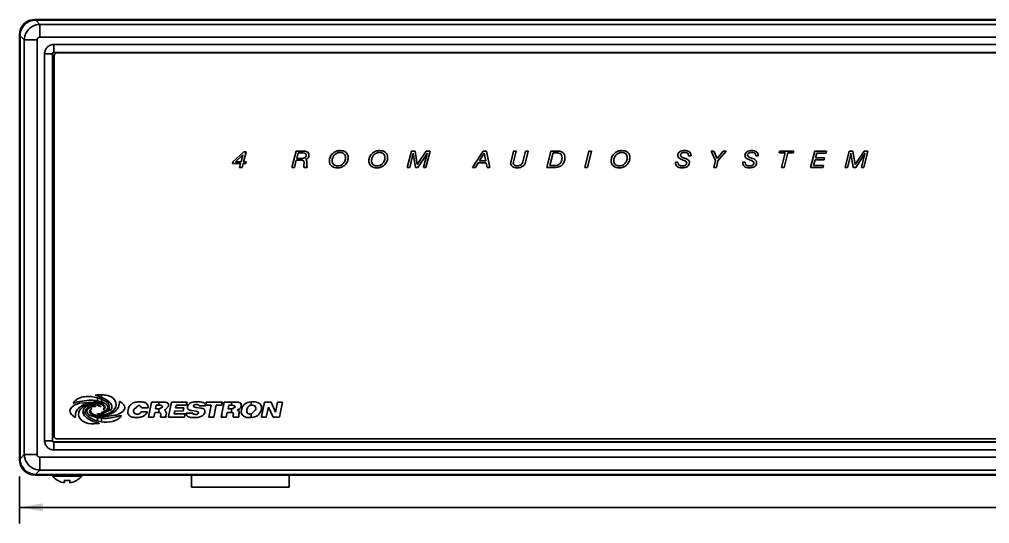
# Model space of a CAD drawing. Header units: inches. Extents: x 0 to 34, y 0 to 22.
# Drawn here: x 7.21 to 14.66, y 3.96 to 7.84 of the extents above; entities that cross this region are included whole.
import ezdxf
from ezdxf.enums import TextEntityAlignment as Align

# ---------------------------------------------------------------- set-up
doc = ezdxf.new("R2010")
doc.units = ezdxf.units.IN
doc.header["$LTSCALE"] = 1.87
doc.header["$MEASUREMENT"] = 0
doc.layers.get('0').update_dxf_attribs({"linetype": 'CONTINUOUS'})
doc.layers.add('02___PRT_ALL_AXES', color=7, linetype='CONTINUOUS')
doc.styles.get("Standard").update_dxf_attribs({"font": 'SIMPLEX.SHX'})
doc.dimstyles.new('DIMSTYLE_1', dxfattribs={"dimtxt": 0.125, "dimasz": 0.18, "dimexe": 0.18, "dimexo": 0.0625, "dimgap": 0.09, "dimtad": 0, "dimtih": 1, "dimtoh": 1, "dimdec": 3, "dimzin": 4, "dimdsep": 46, "dimtxsty": 'Standard', "dimblk": '_FILLED', "dimblk1": '_FILLED', "dimblk2": '_FILLED', "dimcen": 0.09, "dimadec": 0, "dimazin": 0, "dimtp": 0.001, "dimtm": 0.001, "dimtfac": 1, "dimtdec": 3, "dimtofl": 0, "dimtmove": 0, "dimatfit": 3, "dimldrblk": '_FILLED', "dimfxl": 0, "dimtolj": 1, "dimtzin": 4, "dimarcsym": 0})

# ---------------------------------------------------------------- blocks, each defined once
blk = doc.blocks.new('_FILLED')
at = {"color": 0, "linetype": 'ByBlock'}
blk.add_solid([(0, 0), (-1, 0.1736111111), (-1, -0.1736111111)], dxfattribs=at)
blk = doc.blocks.new('*D2')
at = {"color": 5}
for p, q in [((7.212877334, 4.3237492369), (7.212877334, 3.9627431045)), ((24.102877334, 4.2824175461), (24.102877334, 3.9627431045)), ((7.212877334, 4.087743104499999), (15.220377334, 4.087743104499999)), ((24.102877334, 4.087743104499999), (16.095377334, 4.087743104499999))]:
    blk.add_line(p, q, dxfattribs=at)
at = {"color": 5, "xscale": 0.18, "yscale": 0.18, "zscale": 0.18, "rotation": 180}
blk.add_blockref('_FILLED', (7.212877334, 4.087743104499999), dxfattribs=at)
at = {"color": 5, "xscale": 0.18, "yscale": 0.18, "zscale": 0.18}
blk.add_blockref('_FILLED', (24.102877334, 4.087743104499999), dxfattribs=at)
at = {"color": 5, "width": 1.260000000000003}
blk.add_text('16.890', height=0.125, dxfattribs=at).set_placement((15.282877334, 4.025243104499999), (16.032877334, 4.025243104499999), align=Align.FIT)

msp = doc.modelspace()

# ---------------------------------------------------------------- linework, layer by layer
at = {"color": 8}
for p, q in [((7.337926155800001, 7.830583212300001), (7.3328042333, 7.8357051349)), ((7.3328042333, 7.8357051349), (23.9829504348, 7.8357051349)), ((7.3377656612, 7.829708523), (7.3687886613, 7.797017452)), ((7.337926155800001, 7.830583212300001), (23.9778285122, 7.830583212300001)), ((23.9469657886, 7.7970174512), (7.3687886613, 7.797017452)), ((7.3687887118, 7.6985954071), (7.368788694400001, 7.797017459400001)), ((7.212877334, 4.455632034100001), (7.212877334, 7.715778235599999)), ((7.2179973322, 7.7106582375), (7.212877334, 7.715778235599999)), ((7.2179972088, 4.4607519088), (7.2179973322, 7.7106582375)), ((7.2179973137, 7.7099401826), (7.2506816461, 7.6789295866)), ((7.2506816461, 7.6789295866), (7.250681646499999, 4.4924808328)), ((7.3491043035, 7.6789108764), (7.2506816461, 7.6789108813)), ((7.3491043035, 7.6789108764), (7.3491043819, 4.4924995401)), ((23.9469658126, 7.698595311), (7.3687887118, 7.6985954071)), ((7.4762901962, 7.642249630599999), (7.4762901962, 7.582286180900001)), ((7.4762901962, 7.642249630599999), (23.8394644718, 7.642249630599999)), ((7.4063328383, 4.599117997), (7.4063328383, 7.572292272699999)), ((7.4063328383, 7.572292272699999), (7.4662973707, 7.5722922735)), ((7.4662962879, 4.599117997), (7.4662962879, 7.572292272699999)), ((7.4662962879, 7.572292272699999), (7.4672424302, 7.571346130399999)), ((7.4672424302, 7.571346130399999), (7.4672424302, 4.6000641393)), ((7.474013922899999, 7.582043561), (7.4762901962, 7.582286180900001)), ((7.4762901962, 7.582286180900001), (7.4772363385, 7.5813400387)), ((7.4762901962, 7.582286180900001), (23.8394644718, 7.582286180900001)), ((23.8385183296, 7.5813400387), (7.4772363385, 7.5813400387)), ((7.480377334, 7.5577051349), (7.480377334, 4.6327051349)), ((23.815377334, 7.5777051349), (7.500377334, 7.5777051349)), ((7.4063328383, 4.599117997), (7.4662962879, 4.599117997)), ((7.4662962879, 4.599117997), (7.4672424302, 4.6000641393)), ((7.4762901962, 4.5891240888), (7.4772363385, 4.590070231)), ((7.4762901962, 4.529160639100001), (7.4762901953, 4.5891251715)), ((23.8394644718, 4.5891240888), (7.4762901962, 4.5891240888)), ((7.4772363385, 4.590070231), (23.8385183296, 4.590070231)), ((7.500377334, 4.6127051349), (23.815377334, 4.6127051349)), ((7.250681646499999, 4.4924808328), (7.217997094199999, 4.4614698066)), ((7.3491043819, 4.4924995401), (7.250681639500001, 4.4924995264)), ((7.368788856699999, 4.4728149596), (7.3687888486, 4.3743928199)), ((7.368788856699999, 4.4728149596), (23.9469659558, 4.4728148629)), ((23.8394644718, 4.529160639100001), (7.4762901962, 4.529160639100001)), ((7.2179972088, 4.4607519088), (7.212877334, 4.455632034100001)), ((7.337926155800001, 4.3408270574), (7.3328042333, 4.3357051349)), ((23.9829504348, 4.3357051349), (7.3328042333, 4.3357051349)), ((7.3687888798, 4.3743928199), (7.3377656612, 4.3417017467)), ((7.337926155800001, 4.3408270574), (23.9778285122, 4.3408270574)), ((7.3687888798, 4.3743928199), (23.9469660054, 4.374392816499999)), ((8.532877334, 4.3357051349), (8.532877334, 4.2427051349)), ((9.282877334, 4.3357051349), (9.282877334, 4.2427051349)), ((7.5021125002, 4.296662166), (7.5021125002, 4.2977423152)), ((7.5586830948, 4.2778480003), (7.5589625553, 4.2783489539)), ((7.5589625553, 4.2783489539), (7.5589625553, 4.2957895164)), ((7.5987921128, 4.2957895164), (7.5987921128, 4.2783489539)), ((7.5987921128, 4.2783489539), (7.5990715809, 4.2778480076)), ((7.6556421679, 4.2977423152), (7.6556421679, 4.296662166)), ((8.532877334, 4.2427051349), (9.282877334, 4.2427051349))]:
    msp.add_line(p, q, dxfattribs=at)
at = {"color": 5}
for p, q in [((8.8516450506, 6.7428232451), (8.9352631608, 6.8177523789)), ((8.9270702474, 6.7944177333), (8.8705544994, 6.7428232451)), ((8.9138300899, 6.7428232451), (8.9270702474, 6.7944177333)), ((8.9514757592, 6.8177523789), (8.9322907199, 6.7428232451)), ((8.9352631608, 6.8177523789), (8.9514757592, 6.8177523789)), ((9.3036607986, 6.6988980482), (9.3359796962, 6.8247523789)), ((9.3359796962, 6.8247523789), (9.3877001687, 6.8247523789)), ((9.3517710348, 6.8099649774), (9.3413025309, 6.7681972608)), ((9.3872789088, 6.8099649774), (9.3517710348, 6.8099649774)), ((10.1882631608, 6.6988980482), (10.2201607986, 6.8247523789)), ((10.232381271, 6.798268127), (10.2076607986, 6.6988980482)), ((10.2201607986, 6.8247523789), (10.2491883576, 6.8247523789)), ((10.2333970191, 6.809295686), (10.2333970191, 6.8073980482)), ((10.2512552868, 6.6988980482), (10.2333970191, 6.809295686)), ((10.2491883576, 6.8247523789), (10.2658222159, 6.720772064)), ((10.2658222159, 6.720772064), (10.3342434758, 6.8247523789)), ((10.342861586, 6.8077484419), (10.2706214285, 6.6988980482)), ((10.3135190663, 6.6988980482), (10.3380269403, 6.7949452923)), ((10.3644993813, 6.8247523789), (10.3323930821, 6.6988980482)), ((10.3342434758, 6.8247523789), (10.3644993813, 6.8247523789)), ((10.6891922947, 6.6988980482), (10.7705308773, 6.8247523789)), ((10.7799915073, 6.8073980482), (10.7428340269, 6.7491539538)), ((10.7705308773, 6.8247523789), (10.7957828458, 6.8247523789)), ((10.7909482002, 6.7491539538), (10.7799915073, 6.8073980482)), ((10.7957828458, 6.8247523789), (10.8210269403, 6.6988980482)), ((10.9849324521, 6.7475200955), (11.0046096175, 6.8247523789)), ((11.0246411136, 6.8247523789), (11.0038064679, 6.7426460797)), ((11.0046096175, 6.8247523789), (11.0246411136, 6.8247523789)), ((11.0755190663, 6.740520095499999), (11.096881271, 6.8247523789)), ((11.116877334, 6.8247523789), (11.0952356017, 6.7396421427)), ((11.096881271, 6.8247523789), (11.116877334, 6.8247523789)), ((11.2587198537, 6.6988980482), (11.2910387513, 6.8247523789)), ((11.3074600112, 6.8104019852), (11.2825308773, 6.7130712766)), ((11.2910387513, 6.8247523789), (11.3341411136, 6.8247523789)), ((11.3314482002, 6.8104019852), (11.3074600112, 6.8104019852)), ((11.5499048931, 6.6988980482), (11.5818064679, 6.8247523789)), ((11.602853712, 6.8247523789), (11.5707395387, 6.6988980482)), ((11.5818064679, 6.8247523789), (11.602853712, 6.8247523789)), ((12.3465820584, 6.7887011978), (12.3465820584, 6.789228756900001)), ((12.3661922947, 6.7887011978), (12.3465820584, 6.7887011978)), ((12.3661922947, 6.7902484419), (12.3661922947, 6.7887011978)), ((12.5532080427, 6.751020095499999), (12.5192434758, 6.8247523789)), ((12.5192434758, 6.8247523789), (12.5401804836, 6.8247523789)), ((12.5401804836, 6.8247523789), (12.5662356017, 6.7664767884)), ((12.5662356017, 6.7664767884), (12.6129088301, 6.8247523789)), ((12.6357789088, 6.8247523789), (12.5727828458, 6.7484531664)), ((12.6129088301, 6.8247523789), (12.6357789088, 6.8247523789)), ((12.862357649, 6.7887011978), (12.862357649, 6.789228756900001)), ((12.8819678852, 6.7887011978), (12.862357649, 6.7887011978)), ((12.8819678852, 6.7902484419), (12.8819678852, 6.7887011978)), ((13.0417041057, 6.8104019852), (13.0453143419, 6.8247523789)), ((13.0877513498, 6.8104019852), (13.0417041057, 6.8104019852)), ((13.0453143419, 6.8247523789), (13.1535151293, 6.8247523789)), ((13.059349775, 6.6988980482), (13.0877513498, 6.8104019852)), ((13.107849775, 6.8104019852), (13.0795584364, 6.6988980482)), ((13.1497277277, 6.8104019852), (13.107849775, 6.8104019852)), ((13.1535151293, 6.8247523789), (13.1497277277, 6.8104019852)), ((13.2829600112, 6.6988980482), (13.314857649, 6.8247523789)), ((13.314857649, 6.8247523789), (13.4062552868, 6.8247523789)), ((13.330857649, 6.809295686), (13.3212316647, 6.7711736388)), ((13.4022592238, 6.809295686), (13.330857649, 6.809295686)), ((13.4062552868, 6.8247523789), (13.4022592238, 6.809295686)), ((13.5474993813, 6.6988980482), (13.5793970191, 6.8247523789)), ((13.5916174915, 6.798268127), (13.5668970191, 6.6988980482)), ((13.5793970191, 6.8247523789), (13.6084245781, 6.8247523789)), ((13.5926332395, 6.809295686), (13.5926332395, 6.8073980482)), ((13.6104915073, 6.6988980482), (13.5926332395, 6.809295686)), ((13.6084245781, 6.8247523789), (13.6250584364, 6.720772064)), ((13.6250584364, 6.720772064), (13.6934796962, 6.8247523789)), ((13.7020978065, 6.8077484419), (13.629857649, 6.6988980482)), ((13.6727552868, 6.6988980482), (13.6972631608, 6.7949452923)), ((13.7237356017, 6.8247523789), (13.6916293025, 6.6988980482)), ((13.6934796962, 6.8247523789), (13.7237356017, 6.8247523789)), ((8.847861586, 6.7294925364), (8.8516450506, 6.7428232451)), ((8.9102631608, 6.7294925364), (8.847861586, 6.7294925364)), ((8.8705544994, 6.7428232451), (8.9138300899, 6.7428232451)), ((8.9024560742, 6.6988980482), (8.9102631608, 6.7294925364)), ((8.9287159167, 6.7294925364), (8.9210111923, 6.6988980482)), ((8.9499324521, 6.7294925364), (8.9287159167, 6.7294925364)), ((8.9322907199, 6.7428232451), (8.9533340269, 6.7428232451)), ((8.9533340269, 6.7428232451), (8.9499324521, 6.7294925364)), ((9.337523003300001, 6.7534964734), (9.3232710348, 6.6988980482)), ((9.369841901000001, 6.7534964734), (9.337523003300001, 6.7534964734)), ((9.3413025309, 6.7681972608), (9.377826152899999, 6.7681972608)), ((9.3958930821, 6.7179452923), (9.3971214285, 6.732146079700001)), ((9.4181647356, 6.7348586782), (9.417361586, 6.722319308099999)), ((9.421141113600001, 6.702224819900001), (9.421141113600001, 6.6988980482)), ((10.7335938695, 6.7344531664), (10.7110426884, 6.6988980482)), ((10.7938222159, 6.7344531664), (10.7335938695, 6.7344531664)), ((10.7428340269, 6.7491539538), (10.7909482002, 6.7491539538)), ((10.8006135545, 6.6988980482), (10.7938222159, 6.7344531664)), ((11.2825308773, 6.7130712766), (11.3114560742, 6.7130712766)), ((12.246361586, 6.7346263947), (12.2465741844, 6.7379531664)), ((12.2465741844, 6.7379531664), (12.2655505624, 6.7379531664)), ((12.2655505624, 6.7379531664), (12.2655505624, 6.7356460797)), ((12.3050151293, 6.7553941112), (12.3050151293, 6.7554807254)), ((12.3090426884, 6.7725437175), (12.3151726096, 6.7703271821)), ((12.540389145, 6.6988980482), (12.5532080427, 6.751020095499999)), ((12.5727828458, 6.7484531664), (12.5605938695, 6.6988980482)), ((12.7621371765, 6.7346263947), (12.762349775, 6.7379531664)), ((12.762349775, 6.7379531664), (12.7813261529, 6.7379531664)), ((12.7813261529, 6.7379531664), (12.7813261529, 6.7356460797)), ((12.8207907199, 6.7553941112), (12.8207907199, 6.7554807254)), ((12.8248182789, 6.7725437175), (12.8309482002, 6.7703271821)), ((13.3174167041, 6.756299622999999), (13.3064560742, 6.714268127)), ((13.3064560742, 6.714268127), (13.3835938695, 6.714268127)), ((13.3865741844, 6.756299622999999), (13.3174167041, 6.756299622999999)), ((13.3212316647, 6.7711736388), (13.390353712, 6.7711736388)), ((13.3835938695, 6.714268127), (13.3795663104, 6.6988980482)), ((13.390353712, 6.7711736388), (13.3865741844, 6.756299622999999)), ((8.9210111923, 6.6988980482), (8.9024560742, 6.6988980482)), ((9.3232710348, 6.6988980482), (9.3036607986, 6.6988980482)), ((9.421141113600001, 6.6988980482), (9.3972237907, 6.6988980482)), ((10.2076607986, 6.6988980482), (10.1882631608, 6.6988980482)), ((10.2706214285, 6.6988980482), (10.2512552868, 6.6988980482)), ((10.3323930821, 6.6988980482), (10.3135190663, 6.6988980482)), ((10.7110426884, 6.6988980482), (10.6891922947, 6.6988980482)), ((10.8210269403, 6.6988980482), (10.8006135545, 6.6988980482)), ((11.3152670978, 6.6988980482), (11.2587198537, 6.6988980482)), ((11.5707395387, 6.6988980482), (11.5499048931, 6.6988980482)), ((12.5605938695, 6.6988980482), (12.540389145, 6.6988980482)), ((13.0795584364, 6.6988980482), (13.059349775, 6.6988980482)), ((13.3795663104, 6.6988980482), (13.2829600112, 6.6988980482)), ((13.5668970191, 6.6988980482), (13.5474993813, 6.6988980482)), ((13.629857649, 6.6988980482), (13.6104915073, 6.6988980482)), ((13.6916293025, 6.6988980482), (13.6727552868, 6.6988980482)), ((7.8108222159, 4.9434885994), (7.7970978065, 4.9484925364)), ((7.8108222159, 4.9514925364), (7.8108222159, 4.9434885994)), ((7.8108222159, 4.9514925364), (7.8431804836, 4.9514925364)), ((7.8431804836, 4.9324885994), (7.8108222159, 4.9434885994)), ((7.8108222159, 4.9064925364), (7.8108222159, 4.9294885994)), ((7.8108222159, 4.9294885994), (7.8186686726, 4.9274885994)), ((7.8186686726, 4.9274885994), (7.8431804836, 4.9174925364)), ((7.8431804836, 4.9514925364), (7.8431804836, 4.9324885994)), ((7.8431804836, 4.9174925364), (7.8431804836, 4.8984885994)), ((7.6274796962, 4.8914885994), (7.6264993813, 4.8884885994)), ((7.6264993813, 4.8884885994), (7.6274796962, 4.8874885994)), ((7.8108222159, 4.8974885994), (7.6735584364, 4.8874885994)), ((7.7686647356, 4.8904885994), (7.8108222159, 4.8894885994)), ((7.8108222159, 4.8774925364), (7.7725859954, 4.8814925364)), ((7.7961174915, 4.8624885994), (7.7961174915, 4.8644925364)), ((7.8431804836, 4.8984885994), (7.8108222159, 4.9064925364)), ((7.8108222159, 4.8894885994), (7.8108222159, 4.8974885994)), ((7.8108222159, 4.8974885994), (7.8431804836, 4.8884885994)), ((7.8431804836, 4.8774925364), (7.8108222159, 4.8894885994)), ((7.8108222159, 4.8724925364), (7.8108222159, 4.8774925364)), ((7.8108222159, 4.8774925364), (7.8412198537, 4.8594885994)), ((7.8402395387, 4.8584885994), (7.8108222159, 4.8724925364)), ((7.8412198537, 4.8594885994), (7.8402395387, 4.8584885994)), ((7.8431804836, 4.8884885994), (7.8431804836, 4.8774925364)), ((7.980444263200001, 4.9014885994), (7.980076645, 4.9014885994)), ((7.985345838, 4.8994885994), (7.980444263200001, 4.9014885994)), ((8.0216214285, 4.8504885994), (8.0216214285, 4.8534885994)), ((8.0902552868, 4.8384925364), (8.1304560742, 4.8734925364)), ((8.1304560742, 4.8734925364), (8.153983633200001, 4.8514885994)), ((8.153983633200001, 4.8514885994), (8.2010466254, 4.8514885994)), ((8.2030072553, 4.7814925364), (8.2265387513, 4.8954885994)), ((8.2265387513, 4.8954885994), (8.3137985939, 4.8954885994)), ((8.2618340269, 4.8714925364), (8.2559521372, 4.843492536399999)), ((8.2559521372, 4.843492536399999), (8.286345837999999, 4.843492536399999)), ((8.2892867828, 4.8714925364), (8.2618340269, 4.8714925364)), ((8.2834048931, 4.8954885994), (8.2834048931, 4.8714925364)), ((8.2834048931, 4.843492536399999), (8.2834048931, 4.8174885994)), ((8.286345837999999, 4.843492536399999), (8.310857648999999, 4.8564885994)), ((8.3334088301, 4.8384925364), (8.326546625399999, 4.835492536399999)), ((8.3569403262, 4.8654925364), (8.3334088301, 4.8384925364)), ((8.379491507300001, 4.8954885994), (8.3569403262, 4.7864925364)), ((8.3569403262, 4.8804925364), (8.3569403262, 4.8654925364)), ((8.4991056805, 4.8954885994), (8.379491507300001, 4.8954885994)), ((8.409885208, 4.8514885994), (8.4147867828, 4.8724925364)), ((8.4745938695, 4.8514885994), (8.409885208, 4.8514885994)), ((8.4147867828, 4.8724925364), (8.4942041057, 4.8724925364)), ((8.4696922947, 4.827492536399999), (8.4745938695, 4.8514885994)), ((8.4942041057, 4.8724925364), (8.4951844206, 4.8774925364)), ((8.4951844206, 4.8954885994), (8.4951844206, 4.8774925364)), ((8.4951844206, 4.8774925364), (8.4991056805, 4.8954885994)), ((8.5657789088, 4.8554885994), (8.6069560742, 4.8494885994)), ((8.6402946569, 4.8684925364), (8.5922513498, 4.8664925364)), ((8.6383340269, 4.8804925364), (8.6422552868, 4.8724925364)), ((8.6402946569, 4.8714925364), (8.6402946569, 4.8684925364)), ((8.6844127671, 4.8714925364), (8.6402946569, 4.8714925364)), ((8.6422552868, 4.8724925364), (8.6461765466, 4.8954885994)), ((8.6461765466, 4.8954885994), (8.7716765466, 4.8954885994)), ((8.6657867828, 4.7814925364), (8.6844127671, 4.8714925364)), ((8.7236332395, 4.8714925364), (8.705003318300001, 4.7814925364)), ((8.7667710348, 4.8714925364), (8.7236332395, 4.8714925364)), ((8.7657907199, 4.8954885994), (8.7657907199, 4.8714925364)), ((8.7844206411, 4.8954885994), (8.7657907199, 4.8094885994)), ((8.7716765466, 4.8954885994), (8.7667710348, 4.8714925364)), ((8.7844206411, 4.8954885994), (8.8716804836, 4.8954885994)), ((8.8138340269, 4.843492536399999), (8.8197159167, 4.8714925364)), ((8.8138340269, 4.843492536399999), (8.8442277277, 4.843492536399999)), ((8.8197159167, 4.8714925364), (8.8471686726, 4.8714925364)), ((8.8412867828, 4.8714925364), (8.8412867828, 4.8954885994)), ((8.8412867828, 4.8174885994), (8.8412867828, 4.843492536399999)), ((8.8442277277, 4.843492536399999), (8.8677592238, 4.8564885994)), ((8.8903104049, 4.8384925364), (8.8834482002, 4.835492536399999)), ((8.914822215900001, 4.8774925364), (8.914822215900001, 4.8704925364)), ((8.9912985939, 4.8984885994), (8.9912985939, 4.8734925364)), ((8.9912985939, 4.8984885994), (9.0069836332, 4.8984885994)), ((9.0707159167, 4.8444885994), (9.0697356017, 4.8384925364)), ((9.0707159167, 4.7844925364), (9.0942474128, 4.8954885994)), ((9.0707159167, 4.8634885994), (9.0707159167, 4.8444885994)), ((9.0942474128, 4.8954885994), (9.1442513498, 4.8954885994)), ((9.1236607986, 4.8574885994), (9.1069915073, 4.7814925364)), ((9.1609167041, 4.7814925364), (9.1236607986, 4.8574885994)), ((9.1442513498, 4.8954885994), (9.178566310399999, 4.8194885994)), ((9.178566310399999, 4.8194885994), (9.1942513498, 4.8954885994)), ((9.1942513498, 4.8954885994), (9.2324915073, 4.8954885994)), ((9.2324915073, 4.8954885994), (9.2089600112, 4.7814925364)), ((7.600026940299999, 4.8304925364), (7.600026940299999, 4.8284925364)), ((7.6363025309, 4.7814925364), (7.641204105700001, 4.7794885994)), ((7.8108222159, 4.7744885994), (7.750034814299999, 4.7964925364)), ((7.8108222159, 4.8044885994), (7.8108222159, 4.8094885994)), ((7.8108222159, 4.8094885994), (7.8431804836, 4.8064885994)), ((7.8431804836, 4.8004925364), (7.8108222159, 4.8044885994)), ((7.8108222159, 4.7834925364), (7.8108222159, 4.7924925364)), ((7.8108222159, 4.7924925364), (7.8431804836, 4.7904925364)), ((7.8431804836, 4.7804925364), (7.8108222159, 4.7834925364)), ((7.8108222159, 4.7524925364), (7.8108222159, 4.7744885994)), ((7.8108222159, 4.7744885994), (7.8431804836, 4.7714885994)), ((7.8431804836, 4.8064885994), (7.9147513498, 4.835492536399999)), ((7.8431804836, 4.8194885994), (7.8431804836, 4.8174885994)), ((7.8431804836, 4.8064885994), (7.8431804836, 4.8004925364)), ((7.849062373400001, 4.8004925364), (7.8431804836, 4.8004925364)), ((7.8431804836, 4.7804925364), (7.9480899325, 4.7944925364)), ((7.8431804836, 4.7904925364), (7.8431804836, 4.7804925364)), ((7.8431804836, 4.7714885994), (7.8431804836, 4.7454925364)), ((7.8431804836, 4.7714885994), (7.857885208, 4.7704885994)), ((7.8549442632, 4.8364925364), (7.8559245781, 4.835492536399999)), ((7.9941686726, 4.7934925364), (7.995148987599999, 4.7924925364)), ((7.995148987599999, 4.7924925364), (7.9941686726, 4.7904925364)), ((8.195164735599999, 4.8224925364), (8.1481017435, 4.8224925364)), ((8.2432080427, 4.7814925364), (8.2030072553, 4.7814925364)), ((8.2510505624, 4.8174885994), (8.2432080427, 4.7814925364)), ((8.2834048931, 4.8174885994), (8.2510505624, 4.8174885994)), ((8.326546625399999, 4.835492536399999), (8.3324285151, 4.8324925364)), ((8.3324285151, 4.8324925364), (8.3402710348, 4.8104885994)), ((8.3569403262, 4.7864925364), (8.3559600112, 4.7814925364)), ((8.3559600112, 4.7814925364), (8.4785190663, 4.7814925364)), ((8.3569403262, 4.7864925364), (8.3569403262, 4.7814925364)), ((8.4010623734, 4.8064885994), (8.4049836332, 4.8284925364)), ((8.4844009561, 4.8064885994), (8.4010623734, 4.8064885994)), ((8.4049836332, 4.8284925364), (8.4696922947, 4.827492536399999)), ((8.4785190663, 4.7814925364), (8.4844009561, 4.8064885994)), ((8.4912631608, 4.8044885994), (8.4912631608, 4.8114885994)), ((8.4912631608, 4.8114885994), (8.5422474128, 4.8114885994)), ((8.4951844206, 4.7944925364), (8.4912631608, 4.8044885994)), ((8.4951844206, 4.8114885994), (8.4951844206, 4.7944925364)), ((8.5697001687, 4.8254925364), (8.536365522999999, 4.8304925364)), ((8.705003318300001, 4.7814925364), (8.6657867828, 4.7814925364)), ((8.7657907199, 4.8094885994), (8.7599088301, 4.7814925364)), ((8.7599088301, 4.7814925364), (8.8001096175, 4.7814925364)), ((8.7657907199, 4.8094885994), (8.7657907199, 4.7814925364)), ((8.8001096175, 4.7814925364), (8.807952137200001, 4.8174885994)), ((8.807952137200001, 4.8174885994), (8.8412867828, 4.8174885994)), ((8.852074184400001, 4.7814925364), (8.8530544994, 4.7884925364)), ((8.8834482002, 4.835492536399999), (8.8903104049, 4.8324925364)), ((8.914822215900001, 4.827492536399999), (8.914822215900001, 4.8164885994)), ((8.9912985939, 4.7784885994), (8.9805111923, 4.7774885994)), ((8.9854167041, 4.8024885994), (8.9912985939, 4.8034885994)), ((8.9912985939, 4.8034885994), (9.0246332395, 4.8374925364)), ((8.9912985939, 4.8034885994), (8.9912985939, 4.7784885994)), ((9.0707159167, 4.7844925364), (9.0707159167, 4.7814925364)), ((9.1069915073, 4.7814925364), (9.0707159167, 4.7814925364)), ((9.2089600112, 4.7814925364), (9.1609167041, 4.7814925364)), ((7.784959592000001, 4.7293317537), (7.8108222159, 4.7304885994)), ((7.8039600112, 4.7544925364), (7.8108222159, 4.7524925364)), ((7.8431804836, 4.7454925364), (7.8108222159, 4.7524925364)), ((7.8108222159, 4.7304885994), (7.8108222159, 4.7374885994)), ((7.811806467899999, 4.7304885994), (7.8108222159, 4.7304885994)), ((7.8245505624, 4.7324885994), (7.811806467899999, 4.7304885994))]:
    msp.add_line(p, q, dxfattribs=at)
at = {"color": 8}
for centre, radius, start, end in [((7.500377334, 7.5577051349), 0.02, 90, 180), ((7.500377334, 4.6327051349), 0.02, 180, 270), ((7.578877334, 4.4146966536), 0.1408012073, 218.9502420658, 236.9616604206), ((7.578877334, 4.4146966536), 0.1408012073, 303.0383395794, 321.0497579342), ((7.578877334, 4.4146966536), 0.1398969513, 236.7204726213, 256.3873151896), ((7.5609250107, 4.3405231592), 0.0635818611, 256.3789800316, 258.4687980988), ((7.578877334, 4.4146966536), 0.120563285, 260.4922435965, 279.5077564035), ((7.5968256075, 4.340540823), 0.0635999813, 281.5315956491, 283.6208182847001), ((7.578877334, 4.4146966536), 0.1398969513, 283.6126848104, 303.2795273787)]:
    msp.add_arc(centre, radius, start, end, dxfattribs=at)
for centre, major_axis, start_param, end_param in [((7.332950479299999, 7.7156319895), (0.08495622539999997, -0.08495622539999997), 2.3568034778, 3.9263818294), ((7.4772485257, 7.571333943200001), (0.007079685400000002, -0.007079685400000002), 2.3568034778, 3.9263818294), ((7.4772485257, 4.6000763265), (0.007079685400000002, 0.007079685400000002), 2.3568034778, 3.9263818294), ((7.332950479299999, 4.4557782802), (0.08495622539999997, 0.08495622539999997), -3.9263818294, -2.3568034778)]:
    msp.add_ellipse(centre, major_axis=major_axis, ratio=0.9987827659999999, start_param=start_param, end_param=end_param, dxfattribs=at)
for points, start_tangent, end_tangent in [([(7.2179987825, 7.7106567871), (7.2238341879, 7.747354152100001), (7.2408311721, 7.780827095499999), (7.267323837799999, 7.8074383492), (7.3007231318, 7.8245852635), (7.3379250076, 7.8305843605)], (0.002181953468644285, 0.9999976195366972), (0.999997709953477, 0.002140113969342027)), ([(7.3687887163, 7.7970174584), (7.3327947699, 7.7905012644), (7.3002785915, 7.7734347312), (7.2742610989, 7.7474175535), (7.2571945742, 7.714896068300001), (7.25068213, 7.67892913)], (-0.9996783820613077, -0.02536005597955716), (-0.02583276362885192, -0.9996662784766204)), ([(7.3687887118, 7.6985954071), (7.3626817029, 7.6976451629), (7.357192465700001, 7.6948740311), (7.352851583500001, 7.690543529099999), (7.350065654, 7.685053204500001), (7.3491043035, 7.6789108764)], (-0.999999723741166, 0.000743315270763477), (0.000591198994463041, -0.9999998252418593)), ([(7.4063328383, 7.572292272699999), (7.4115837827, 7.598892214), (7.4268654094, 7.6218064263), (7.449662861, 7.6369826993), (7.4762901962, 7.642249630599999)], (-0.0007922889548380176, 0.9999996861390569), (0.9999999771080503, 0.0002139717243044535)), ([(7.4662962879, 7.572292272699999), (7.467629939400001, 7.57735378), (7.4712482463, 7.580965534500001), (7.474013922899999, 7.582043561)], (-0.007331731826706356, 0.9999731224930106), (0.9751496297169692, 0.2215472853881493)), ([(7.4762901962, 4.529160639100001), (7.4496902549, 4.5344115835), (7.4267760426, 4.5496932102), (7.4115997696, 4.5724906619), (7.4063328383, 4.599117997)], (-0.9999996861390569, -0.0007922889548380176), (-0.0002139717243044535, 0.9999999771080503)), ([(7.4762901962, 4.5891240888), (7.4712286889, 4.5904577403), (7.467616934400001, 4.594076047200001), (7.4662962879, 4.599117997)], (-0.999973122457565, -0.007331736661116765), (0.0145631116622141, 0.9998939522662961)), ([(7.25068228, 4.4924812876), (7.2571946044, 4.4565147496), (7.274261338300001, 4.4239928086), (7.3002787061, 4.3979757779), (7.332794711900001, 4.3809092808), (7.368788856699999, 4.3743930004)], (0.02583300463256363, -0.9996662722487211), (0.9996783738902868, -0.02536037807431205)), ([(7.3491043819, 4.4924995401), (7.3500657865, 4.4863573014), (7.3528517408, 4.4808669127), (7.357192595, 4.476536440199999), (7.3626818058, 4.4737653137), (7.368788856699999, 4.4728149596)], (-0.0005911409987814863, -0.9999998252761446), (0.9999997239167591, 0.0007430790038138597)), ([(7.3379250071, 4.3408259087), (7.300723135399999, 4.3468250027), (7.267323843200001, 4.3639719132), (7.240831178200001, 4.390583161399999), (7.2238341927, 4.4240560973), (7.2179987821, 4.4607534822)], (-0.9999977100517019, 0.002140068071888295), (-0.002181920906851837, 0.999997619607745)), ([(7.5482148983, 4.2782246351), (7.548249772799999, 4.2782175382), (7.549385030800001, 4.2779982528), (7.5505049381, 4.2778051977), (7.5516086118, 4.2776395061), (7.5526936757, 4.2775032706), (7.553752966, 4.2773999658), (7.554766236, 4.2773345984), (7.5557048693, 4.2773115855), (7.55654838, 4.2773331958), (7.5572748885, 4.2773994694), (7.557877119800001, 4.2775092885), (7.5583494236, 4.277660909100001), (7.5586830948, 4.2778480003)], (0.9798581306266425, -0.1996948768618305), (0.7941869042662199, 0.6076735645822008)), ([(7.5990715809, 4.2778480076), (7.5990753866, 4.277845112900001), (7.5994276892, 4.277651556), (7.599916060700001, 4.2775000924), (7.600536938899999, 4.277392104700001), (7.601284603300001, 4.2773290563), (7.602150376699999, 4.2773119709), (7.6031114366, 4.2773405153), (7.6041443461, 4.2774119637), (7.6052119478, 4.277520498399999), (7.6062920464, 4.2776599301), (7.607379212200001, 4.2778262806), (7.6084722596, 4.278017123), (7.6095397698, 4.278224635)], (0.7946497939266378, -0.607068122217229), (0.9798576774901128, 0.1996971002886185))]:
    msp.add_spline(points, degree=3, dxfattribs=dict(at, start_tangent=start_tangent, end_tangent=end_tangent))
at = {"color": 5}
for points, start_tangent, end_tangent in [([(9.377826152899999, 6.7681972608), (9.4048261529, 6.7743823002), (9.4141726096, 6.7923783632), (9.407487570199999, 6.805559465599999), (9.3872789088, 6.8099649774)], (1, 0), (-1, 0)), ([(9.3877001687, 6.8247523789), (9.4069245781, 6.8234689144), (9.4187592238, 6.819299622999999), (9.430211979700001, 6.8085634026), (9.4341686726, 6.7935712766), (9.4272356017, 6.7722523789), (9.4070978065, 6.759476788400001)], (1, 0), (-0.9567152142406674, -0.291025770062436)), ([(9.5915938695, 6.7488035601), (9.5982119797, 6.779689386799999), (9.6168379639, 6.8065830876), (9.642223790700001, 6.8225082845), (9.6741568616, 6.828020095499999), (9.7192985939, 6.8136106467), (9.735719853700001, 6.774000410399999), (9.7357190674, 6.7710559162)], (0.003818099148582795, 0.9999927110328813), (-0.02422637647013793, -0.9997064982699309)), ([(9.672235601699999, 6.8133193081), (9.6497552868, 6.809000410399999), (9.631302530900001, 6.7965791506), (9.6172907199, 6.774642142699999), (9.6122159167, 6.7491539538), (9.6235584364, 6.7204807254), (9.6547985939, 6.710098835599999), (9.6573015362, 6.7101464728)], (-0.9999706620964943, -0.007659957330097614), (0.9992700014196082, 0.03820293526493121)), ([(9.6573015362, 6.7101464728), (9.676365523, 6.7140358435), (9.6942592238, 6.725295686), (9.709491507300001, 6.747898048200001), (9.714881271, 6.7753744262), (9.7033300899, 6.8030515915), (9.689923910900001, 6.8107165827), (9.672235601699999, 6.8133193081)], (0.9992700014206071, 0.03820293523880328), (-0.9999706620939371, -0.007659957663915678)), ([(9.8938143419, 6.7488035601), (9.9004324521, 6.779689386799999), (9.9190584364, 6.8065830876), (9.944444263200001, 6.8225082845), (9.976377334, 6.828020095499999), (10.0215190663, 6.8136106467), (10.0379403262, 6.774000410399999), (10.0379395399, 6.7710559162)], (0.003818099148582795, 0.9999927110328813), (-0.02422637647013793, -0.9997064982699309)), ([(9.974456074199999, 6.8133193081), (9.9519757592, 6.809000410399999), (9.933523003300001, 6.7965791506), (9.9195111923, 6.774642142699999), (9.9144363891, 6.7491539538), (9.9257789088, 6.7204807254), (9.957019066299999, 6.710098835599999), (9.9595220087, 6.7101464728)], (-0.9999706620964943, -0.007659957330097614), (0.9992700014196082, 0.03820293526493121)), ([(9.9595220087, 6.7101464728), (9.9785859954, 6.7140358435), (9.9964796962, 6.725295686), (10.0117119797, 6.747898048200001), (10.0171017435, 6.7753744262), (10.0055505624, 6.8030515915), (9.992144383300001, 6.8107165827), (9.974456074199999, 6.8133193081)], (0.9992700014206071, 0.03820293523880328), (-0.9999706620939371, -0.007659957663915678)), ([(10.2333970191, 6.8073980482), (10.2331529246, 6.8030515915), (10.232381271, 6.798268127)], (0, -1), (-0.1829079164273531, -0.9831300494381222)), ([(10.3380269403, 6.7949452923), (10.3403064679, 6.8020319065), (10.342861586, 6.8077484419)], (0.2792340126041608, 0.9602230814789756), (0.4746894497578255, 0.8801533538472788)), ([(11.3114560742, 6.7130712766), (11.341885208, 6.716370489199999), (11.359353712, 6.727598835599999), (11.3719285151, 6.7481618278), (11.3762001687, 6.7732445049), (11.3736302868, 6.7903793475), (11.3659403262, 6.8018271821), (11.3314482002, 6.8104019852)], (1, 0), (-1, 0)), ([(11.3341411136, 6.8247523789), (11.3827474128, 6.8122405679), (11.3942198537, 6.7960565128), (11.3980505624, 6.7725437175), (11.3929363891, 6.743027969500001), (11.3782670978, 6.7195791506), (11.368845838, 6.7114689144), (11.3575348143, 6.7050515915), (11.3412513498, 6.700299622999999), (11.3152670978, 6.6988980482)], (1, 0), (-1, 0)), ([(11.7529285151, 6.7488035601), (11.7595466254, 6.779689386799999), (11.7781726096, 6.8065830876), (11.8035584364, 6.8225082845), (11.8354915073, 6.828020095499999), (11.8806332395, 6.8136106467), (11.8970544994, 6.774000410399999), (11.8970537131, 6.7710559162)], (0.003818099148582795, 0.9999927110328813), (-0.02422637647013793, -0.9997064982699309)), ([(11.8335702474, 6.8133193081), (11.8110899325, 6.809000410399999), (11.7926371765, 6.7965791506), (11.7786253655, 6.774642142699999), (11.7735505624, 6.7491539538), (11.7848930821, 6.7204807254), (11.8161332395, 6.710098835599999), (11.8186361819, 6.7101464728)], (-0.9999706620964943, -0.007659957330097614), (0.9992700014196082, 0.03820293526493121)), ([(11.8186361819, 6.7101464728), (11.8377001687, 6.7140358435), (11.8555938695, 6.725295686), (11.8708261529, 6.747898048200001), (11.8762159167, 6.7753744262), (11.8646647356, 6.8030515915), (11.8512585565, 6.8107165827), (11.8335702474, 6.8133193081)], (0.9992700014206071, 0.03820293523880328), (-0.9999706620939371, -0.007659957663915678)), ([(12.3050151293, 6.7554807254), (12.2716450506, 6.7719295443), (12.2660845191, 6.7805073002), (12.2642237907, 6.7916185207), (12.2678177868, 6.8064251152), (12.2785781214, 6.8180161585), (12.3165387513, 6.828020095499999), (12.3375476096, 6.8255520837), (12.3405925619, 6.8246668235)], (-0.9428989936802362, 0.3330788010618477), (0.9523672652946436, -0.3049534259443595)), ([(12.2839865677, 6.7935114139), (12.2840033183, 6.792728756900001), (12.3090426884, 6.7725437175)], (-0.01401368735671152, -0.9999018034620542), (0.9404003626437537, -0.3400693428398048)), ([(12.3465820584, 6.789228756900001), (12.3387395387, 6.807807497100001), (12.3289368813, 6.812506808099999), (12.3152749718, 6.8140791506), (12.302408338, 6.812631316), (12.2924796962, 6.808272064), (12.2839865677, 6.7935114139)], (0, 1), (-0.01401368825233149, -0.999901803449502)), ([(12.3405925619, 6.8246668235), (12.3532001687, 6.8181618278), (12.3661922947, 6.7902484419)], (0.9523672655329319, -0.3049534252001869), (0, -1)), ([(12.8207907199, 6.7554807254), (12.7874206411, 6.7719295443), (12.7818601096, 6.7805073002), (12.7799993813, 6.7916185207), (12.7835933773, 6.8064251152), (12.794353712, 6.8180161585), (12.8323143419, 6.828020095499999), (12.8533232002, 6.8255520837), (12.8563681524, 6.8246668235)], (-0.9428989936802362, 0.3330788010618477), (0.9523672652946436, -0.3049534259443595)), ([(12.7997621582, 6.7935114139), (12.7997789088, 6.792728756900001), (12.8248182789, 6.7725437175)], (-0.01401368735671152, -0.9999018034620542), (0.9404003626437537, -0.3400693428398048)), ([(12.862357649, 6.789228756900001), (12.8545151293, 6.807807497100001), (12.8447124718, 6.812506808099999), (12.8310505624, 6.8140791506), (12.8181839285, 6.812631316), (12.8082552868, 6.808272064), (12.7997621582, 6.7935114139)], (0, 1), (-0.01401368825233149, -0.999901803449502)), ([(12.8563681524, 6.8246668235), (12.8689757592, 6.8181618278), (12.8819678852, 6.7902484419)], (0.9523672655329319, -0.3049534252001869), (0, -1)), ([(13.5926332395, 6.8073980482), (13.592389145, 6.8030515915), (13.5916174915, 6.798268127)], (0, -1), (-0.1829079164273531, -0.9831300494381222)), ([(13.6972631608, 6.7949452923), (13.6995426884, 6.8020319065), (13.7020978065, 6.8077484419)], (0.2792340126041608, 0.9602230814789756), (0.4746894497578255, 0.8801533538472788)), ([(9.3971214285, 6.732146079700001), (9.3973300899, 6.7340161585), (9.3974324521, 6.7368429301), (9.3960722159, 6.745000410399999), (9.3920072553, 6.750027969500001), (9.369841901000001, 6.7534964734)], (0.1266318856582009, 0.9919497797442413), (-1, 0)), ([(9.3972237907, 6.6988980482), (9.3957552868, 6.703476788400001), (9.3952631608, 6.708201197799999), (9.3954363891, 6.712228756900001), (9.3958930821, 6.7179452923)], (-0.3950474792587778, 0.9186607040313012), (0.09609241782087793, 0.9953724163534662)), ([(9.4070978065, 6.759476788400001), (9.4158182789, 6.7525948986), (9.418377334, 6.7409256073), (9.418337963899999, 6.7372523789), (9.4181647356, 6.7348586782)], (0.9150037047369461, -0.4034454366053281), (-0.09286125980591001, -0.9956790579435019)), ([(9.417361586, 6.722319308099999), (9.4170426884, 6.7178547412), (9.4169403262, 6.7144452923), (9.4179167041, 6.7064216703), (9.421141113600001, 6.702224819900001)], (-0.08210174369038943, -0.9966239529948082), (0.8283719717609556, -0.5601784326452305)), ([(9.7357190674, 6.7710559162), (9.7289600112, 6.742996473400001), (9.709877334, 6.7160791506), (9.684841901, 6.700736630900001), (9.6531489876, 6.6953980482), (9.6080466254, 6.7097169459), (9.5957371529, 6.726526202000001), (9.5915938695, 6.7488035601)], (-0.02422637659003508, -0.9997064982670253), (0.003818098961714562, 0.9999927110335949)), ([(10.0379395399, 6.7710559162), (10.0311804836, 6.742996473400001), (10.0120978065, 6.7160791506), (9.9870623734, 6.700736630900001), (9.95536946, 6.6953980482), (9.9102670978, 6.7097169459), (9.8979576253, 6.726526202000001), (9.8938143419, 6.7488035601)], (-0.02422637659003508, -0.9997064982670253), (0.003818098961714562, 0.9999927110335949)), ([(10.9819560742, 6.7306027727), (10.9826922947, 6.7371067097), (10.9849324521, 6.7475200955)], (0, 1), (0.2333729526952538, 0.9723873019277344)), ([(11.0952356017, 6.7396421427), (11.0874285151, 6.7195476545), (11.0757316647, 6.707268127000001), (11.0564403262, 6.6984295443), (11.0328379639, 6.6953980482), (10.9958261529, 6.7050240325), (10.9819560742, 6.7306027727)], (-0.2545584462808232, -0.9670573909686505), (0, 1)), ([(11.0038064679, 6.7426460797), (11.0025820584, 6.736783875), (11.0021647356, 6.731799623), (11.0104245781, 6.7165437175), (11.0336765466, 6.7111185207), (11.0496332395, 6.712886729299999), (11.0616214285, 6.7181775758), (11.0755190663, 6.740520095499999)], (-0.2626445278236879, -0.9648926634627667), (0.2459643285906492, 0.9692788809527171)), ([(11.8970537131, 6.7710559162), (11.8902946569, 6.742996473400001), (11.8712119797, 6.7160791506), (11.8461765466, 6.700736630900001), (11.8144836332, 6.6953980482), (11.769381271, 6.7097169459), (11.7570717986, 6.726526202000001), (11.7529285151, 6.7488035601)], (-0.02422637659003508, -0.9997064982670253), (0.003818098961714562, 0.9999927110335949)), ([(12.2726621655, 6.698976334199999), (12.2600544994, 6.705898048200001), (12.246361586, 6.7346263947)], (-0.94341892512226, 0.3316032745935419), (0, 1)), ([(12.2655505624, 6.7356460797), (12.2744088301, 6.7168350561), (12.2990978065, 6.710098835599999), (12.312986586, 6.7116997215), (12.3237513498, 6.7165161585), (12.330635208, 6.7239777727), (12.3329652957, 6.7327394666)], (0, -1), (-0.01421120766230675, 0.9998990156894739)), ([(12.3151726096, 6.7703271821), (12.3459127671, 6.7543429301), (12.3517936726, 6.7458704892), (12.3537592238, 6.7354728514), (12.3499521372, 6.718738599400001), (12.3385269403, 6.7059846624), (12.3204856017, 6.6979147805), (12.2968222159, 6.6952248199), (12.2761027277, 6.6978921427), (12.2726621655, 6.698976334199999)], (0.9382439417672648, -0.3459744293109328), (-0.9434189256028437, 0.3316032732262697)), ([(12.3329652957, 6.7327394666), (12.3329245781, 6.7336067097), (12.3050151293, 6.7553941112)], (-0.01421120711830047, 0.9998990156972057), (-0.943923770204855, 0.3301634686670413)), ([(12.788437756, 6.698976334199999), (12.7758300899, 6.705898048200001), (12.7621371765, 6.7346263947)], (-0.94341892512226, 0.3316032745935419), (0, 1)), ([(12.7813261529, 6.7356460797), (12.7901844206, 6.7168350561), (12.814873397, 6.710098835599999), (12.8287621765, 6.7116997215), (12.8395269403, 6.7165161585), (12.8464107986, 6.7239777727), (12.8487408863, 6.7327394666)], (0, -1), (-0.01421120766230675, 0.9998990156894739)), ([(12.8309482002, 6.7703271821), (12.8616883576, 6.7543429301), (12.8675692632, 6.7458704892), (12.8695348143, 6.7354728514), (12.8657277277, 6.718738599400001), (12.8543025309, 6.7059846624), (12.8362611923, 6.6979147805), (12.8125978065, 6.6952248199), (12.7918783183, 6.6978921427), (12.788437756, 6.698976334199999)], (0.9382439417672648, -0.3459744293109328), (-0.9434189256028437, 0.3316032732262697)), ([(12.8487408863, 6.7327394666), (12.8487001687, 6.7336067097), (12.8207907199, 6.7553941112)], (-0.01421120711830047, 0.9998990156972057), (-0.943923770204855, 0.3301634686670413)), ([(7.8108222159, 4.9294885994), (7.7623667533, 4.9383792244), (7.7128999718, 4.9376135994), (7.6672939187, 4.9242854744), (7.64746118, 4.9120022713), (7.6385538227, 4.904296949), (7.6304206411, 4.8954885994), (7.6274796962, 4.8914885994)], (-0.9641499882556375, 0.2653578718384933), (-0.7000433015939806, -0.7141003962282889)), ([(7.7970978065, 4.9484925364), (7.7970978065, 4.9494925364), (7.7992717027, 4.950747624)], (-1, 0), (0.9964495786423652, -0.08419166956090843)), ([(7.7992717027, 4.950747624), (7.8023669994, 4.9501175364), (7.8057827843, 4.9507581614), (7.809841901, 4.9514925364), (7.8108222159, 4.9514925364)], (0.9964495780522448, -0.08419167654527196), (0.9852746703472507, -0.1709790161748413)), ([(7.8431804836, 4.9514925364), (7.9326157691, 4.9253658755), (7.9549511529, 4.8737410601), (7.922871674600001, 4.8232419828), (7.849062373400001, 4.8004925364)], (0.999374121624156, -0.03537463820234699), (-1, 0)), ([(7.9147513498, 4.835492536399999), (7.9208458857, 4.868745311700001), (7.9020072553, 4.8974885994), (7.8431804836, 4.9324885994)], (0.5225981390015376, 0.8525791371550969), (-0.9326816525765125, 0.36070061678232)), ([(7.8961253655, 4.8374925364), (7.8983315663, 4.8793645837), (7.8431804836, 4.9174925364)], (0.7261086341234645, 0.6875799964014055), (-0.9191870249702611, 0.3938212959278875)), ([(7.6735584364, 4.8874885994), (7.6452489507, 4.8770371969), (7.600026940299999, 4.8304925364)], (-0.9582385918271402, -0.2859699304702146), (-0.03918864778943153, -0.9992318298995664)), ([(7.6274796962, 4.8874885994), (7.763763160800001, 4.9104925364), (7.8108222159, 4.9064925364)], (0.9518267285016804, 0.3066363952791457), (0.9821958632958793, -0.1878597512094131)), ([(7.641204105700001, 4.7794885994), (7.6421844206, 4.7804925364), (7.6419656697, 4.7867279707), (7.6420427422, 4.7926925703), (7.6430728926, 4.803850188999999), (7.645251941900001, 4.8140472393), (7.64855696, 4.8233655679), (7.6584531829, 4.8396934469), (7.6725781214, 4.8534885994), (7.7095914088, 4.8764900758), (7.7686647356, 4.8904885994)], (0.8725883303544002, 0.48845634987102), (0.994839081205434, 0.1014652773431776)), ([(7.7725859954, 4.8814925364), (7.6956962932, 4.8557893499), (7.6663286136, 4.8011170443), (7.69964868, 4.7488815005), (7.784959592000001, 4.7293317537)], (-0.9999692250147831, -0.007845318561670481), (0.9997691876455351, 0.02148421361342298)), ([(7.8108222159, 4.7374885994), (7.7196411136, 4.7844925364), (7.701258157100001, 4.8125836406), (7.707877334, 4.8464885994)], (-0.954527292043885, 0.2981235461069253), (0.531556752416429, 0.8470226791299623)), ([(7.707877334, 4.8464885994), (7.7245133453, 4.8613815005), (7.8108222159, 4.8724925364)], (0.5123543725139406, 0.8587741245320833), (0.9777131178984506, -0.209945371678659)), ([(7.726503318300001, 4.843492536399999), (7.7161325013, 4.8201621969), (7.7295682789, 4.7956145837), (7.760835749400001, 4.7727559469), (7.8039600112, 4.7544925364)], (-0.7446082623329002, -0.6675017121068522), (0.9527906452810646, -0.3036280393259043)), ([(7.7961174915, 4.8644925364), (7.769521834500001, 4.863601357799999), (7.726503318300001, 4.843492536399999)], (-0.9988227555933641, 0.04850879207812539), (-0.730656826003321, -0.6827449030309584)), ([(7.750034814299999, 4.7964925364), (7.7318668148, 4.8166465103), (7.7348394403, 4.8384890915), (7.7961174915, 4.8624885994)], (-0.8626302144371054, 0.5058350651548323), (0.9998730341109072, -0.01593473118220031)), ([(7.7625695142, 4.8436899594), (7.7581212286, 4.8389252766), (7.753437004299999, 4.8327246353), (7.7512611923, 4.8213650758), (7.7560716008, 4.8113172781), (7.7647434758, 4.8024885994), (7.7841066647, 4.7911170443), (7.8108222159, 4.7834925364)], (-0.8009662693203503, -0.5987094749634752), (0.9798166437413846, -0.199898335779388)), ([(7.8108222159, 4.7924925364), (7.7837994551, 4.8011799749), (7.765232649, 4.8139920443), (7.7584310988, 4.8290533755), (7.7604764513, 4.8368414614), (7.7630416368, 4.8406973002), (7.766704105700001, 4.8444885994), (7.7669491844, 4.8457385994), (7.765723790700001, 4.8454885994), (7.7625695142, 4.8436899594)], (-0.9807649700856093, 0.1951924011148335), (-0.8009662695938625, -0.5987094745975649)), ([(7.8108222159, 4.7924925364), (7.7837994551, 4.8011799749), (7.765232649, 4.8139920443), (7.7584310988, 4.8290533755), (7.7604764513, 4.8368414614), (7.7630416368, 4.8406973002), (7.766704105700001, 4.8444885994), (7.7669491844, 4.8457385994), (7.765723790700001, 4.8454885994), (7.7625695142, 4.8436899594)], (-0.9807649700856093, 0.1951924011148335), (-0.8009662695938625, -0.5987094745975649)), ([(7.980444263200001, 4.9014885994), (7.973212471799999, 4.858115567900001), (7.9490702474, 4.827492536399999), (7.9326775924, 4.8153815005), (7.91205696, 4.8048660601), (7.885921317799999, 4.796413857799999), (7.870383170299999, 4.7931076093), (7.852983633200001, 4.7904925364), (7.8431804836, 4.7904925364)], (0.0280011658349575, -0.9996078904810042), (-1, 0)), ([(7.8431804836, 4.8984885994), (7.871613554500001, 4.8844925364), (7.888955028400001, 4.8668830999), (7.8890166057, 4.8471170443), (7.8431804836, 4.8194885994)], (0.9258901191115588, -0.3777929159362088), (-0.9899479035889501, -0.1414324862959104)), ([(7.8559245781, 4.835492536399999), (7.870024858200001, 4.8600337418), (7.856904893099999, 4.8784925364), (7.8431804836, 4.8884885994)], (0.7904242721699453, 0.6125597684835433), (-0.8908209764781871, 0.4543544738048138)), ([(7.8431804836, 4.8774925364), (7.8622981017, 4.8581160601), (7.8549442632, 4.8364925364)], (0.8721175241225452, -0.4892964583137321), (-0.746220009192641, -0.6656994050474544)), ([(7.9480899325, 4.7944925364), (7.976399418200001, 4.804928314), (8.0216214285, 4.8504885994)], (0.9582385917573814, 0.2859699307039656), (0.0408191089379501, 0.9991665528556849)), ([(8.0216214285, 4.8534885994), (8.0140234954, 4.8742415522), (8.004249811900001, 4.885272064), (7.9902474128, 4.8964885994), (7.985345838, 4.8994885994)], (0, 1), (-0.7000433012950442, 0.7141003965213407)), ([(8.2010466254, 4.8514885994), (8.1881790073, 4.8858650758), (8.1672683896, 4.8952235281), (8.136337963899999, 4.8984885994), (8.1015775063, 4.8945829646), (8.0751814679, 4.8829905679), (8.0570575752, 4.8638981713), (8.047113554500001, 4.8374925364), (8.0454999285, 4.8280903151)], (0.1339785924746684, 0.9909842262914716), (-0.1150892753433125, -0.9933551523503321)), ([(8.1481017435, 4.8224925364), (8.135724775, 4.8076140915), (8.116727727699999, 4.8024885994), (8.0935643419, 4.8122390915), (8.0902552868, 4.8384925364)], (-0.4121188006364029, -0.9111301192266739), (0.2174297006695939, 0.976075983346958)), ([(8.310857648999999, 4.8564885994), (8.3059560742, 4.8684925364), (8.2892867828, 4.8714925364)], (0.1612477532362621, 0.9869139588009979), (-1, 0)), ([(8.3137985939, 4.8954885994), (8.3500781214, 4.8894885994), (8.3569403262, 4.8804925364)], (1, 0), (0.2380343753405622, -0.971256730301638)), ([(8.536365522999999, 4.8304925364), (8.508299086000001, 4.8408655679), (8.5030308773, 4.8624885994)], (-0.9940820397440076, 0.1086319394027068), (0.1614579907646394, 0.9868795859770562)), ([(8.5030308773, 4.8624885994), (8.5247228065, 4.8898635994), (8.546460749400001, 4.8963792244), (8.5765623734, 4.8984885994), (8.6005540688, 4.8973636609), (8.6184782199, 4.8939890915), (8.6383340269, 4.8804925364)], (0.2290222450573797, 0.9734211890383718), (0.4967523055035605, -0.8678923590958142)), ([(8.5922513498, 4.8664925364), (8.5848970191, 4.875492536399999), (8.5687198537, 4.8784925364), (8.554748397000001, 4.8756175364), (8.5481293025, 4.867492536399999), (8.548156965, 4.8659825078)], (-0.1216295835082169, 0.9925755610610297), (0.1241433603102156, -0.9922642924598708)), ([(8.548156965, 4.8659825078), (8.5530308773, 4.8584885994), (8.5657789088, 4.8554885994)], (0.124143362352898, -0.9922642922043085), (0.9798166441299504, -0.1998983338748036)), ([(8.6069560742, 4.8494885994), (8.6318364876, 4.8387400758), (8.635389145, 4.8174885994), (8.627561204600001, 4.799849635299999), (8.6110008576, 4.787365075799999), (8.5491096175, 4.7774885994)], (0.9869452250690373, -0.1610562718847909), (-1, 0)), ([(8.8677592238, 4.8564885994), (8.862857649, 4.8684925364), (8.8471686726, 4.8714925364)], (0.3106088169993551, 0.950537828180584), (-1, 0)), ([(8.8716804836, 4.8954885994), (8.9079600112, 4.8894885994), (8.914822215900001, 4.8774925364)], (1, 0), (0, -1)), ([(8.914822215900001, 4.8704925364), (8.914822215900001, 4.8664925364), (8.9134474697, 4.8617199217), (8.9115442262, 4.8571940005), (8.9062439679, 4.8491160601), (8.8903104049, 4.8384925364)], (0, -1), (-0.954133285011292, -0.2993821545008331)), ([(8.914822215900001, 4.827492536399999), (8.9167828458, 4.8374925364), (8.9258055451, 4.8616481713), (8.941171133200001, 4.8799905679), (8.9912985939, 4.8984885994)], (0.3106088181093099, 0.9505378278178822), (0.9955296677108952, 0.09444935525155607)), ([(8.9912985939, 4.8734925364), (8.9703409167, 4.8623660601), (8.958944263200001, 4.8384925364), (8.9618842238, 4.8122390915), (8.9854167041, 4.8024885994)], (-0.9841881869281702, -0.1771259797743998), (1, 0)), ([(9.0246332395, 4.8374925364), (9.0214859104, 4.8639210323), (8.9981607986, 4.8734925364), (8.9912985939, 4.8734925364)], (0.2084655024123889, 0.9780297205626985), (-1, 0)), ([(9.0697356017, 4.8384925364), (9.0444895387, 4.7961155679), (8.9912985939, 4.7784885994)], (-0.2128332809395761, -0.9770885295225277), (-0.9977893950820242, -0.06645542161365307)), ([(9.0069836332, 4.8984885994), (9.032936512200001, 4.8962542244), (9.0707159167, 4.8634885994)], (1, 0), (0.168064514366821, -0.9857759983944855)), ([(7.600026940299999, 4.8284925364), (7.607624873400001, 4.8077410601), (7.617398557, 4.796710732799999), (7.6314009561, 4.7854925364), (7.6363025309, 4.7814925364)], (0, -1), (0.700043301522362, -0.7141003962984976)), ([(7.8431804836, 4.8174885994), (7.8623449152, 4.819770464599999), (7.8961253655, 4.8374925364)], (0.9994225642522351, 0.03397849413212963), (0.7678536271203623, 0.6406253252238034)), ([(7.9941686726, 4.7904925364), (7.9912277277, 4.7854925364), (7.9772661597, 4.771633), (7.961339809400001, 4.7606794828), (7.9249255624, 4.7467410601), (7.8431804836, 4.7454925364)], (-0.4401292730297351, -0.8979344202236136), (-0.9868189598480707, 0.1618281201904412)), ([(7.857885208, 4.7704885994), (7.8882802622, 4.7715511609), (7.9941686726, 4.7934925364)], (1, 0), (0.9518267286061923, 0.3066363949547313)), ([(8.0454999285, 4.8280903151), (8.0460267558, 4.8116637963), (8.0560618813, 4.7928655679), (8.077310835499999, 4.7813798396), (8.109865523, 4.7774885994), (8.1404267312, 4.7804423396), (8.1646465269, 4.789115567900001), (8.195164735599999, 4.8224925364)], (-0.1150892756700111, -0.993355152312481), (0.4024220568000677, 0.9154542523800975)), ([(8.2941922947, 4.7814925364), (8.2951726096, 4.7884925364), (8.2971332395, 4.8024885994), (8.2834048931, 4.8174885994)], (0, 1), (-1, 0)), ([(8.3392907199, 4.7804925364), (8.300136069299999, 4.7814769114), (8.2941922947, 4.7814925364)], (-0.9919684012653163, 0.1264859315937262), (-1, 0)), ([(8.3402710348, 4.8104885994), (8.3373300899, 4.7894925364), (8.3392907199, 4.7804925364)], (-0.1083302503427185, -0.9941149615918091), (0.7000433018053753, -0.7141003960210556)), ([(8.5491096175, 4.7774885994), (8.5292400309, 4.7787392146), (8.4951844206, 4.7944925364)], (-1, 0), (-0.5658122067674541, 0.8245341391797818)), ([(8.5422474128, 4.8114885994), (8.5628379639, 4.8014925364), (8.5782798931, 4.803990567900001), (8.58636946, 4.8124885994), (8.5863560698, 4.8157327301)], (0.1386915468999735, -0.9903356273599837), (-0.179987706431197, 0.9836688596949877)), ([(8.5863560698, 4.8157327301), (8.582444263200001, 4.8224925364), (8.5697001687, 4.8254925364)], (-0.1799877082252373, 0.9836688593667214), (-1, 0)), ([(8.8530544994, 4.7884925364), (8.8550151293, 4.8024885994), (8.8412867828, 4.8174885994)], (0, 1), (-1, 0)), ([(8.8971726096, 4.7804925364), (8.858017959, 4.7814769114), (8.852074184400001, 4.7814925364)], (-0.9919684012653163, 0.1264859315937262), (-1, 0)), ([(8.8903104049, 4.8324925364), (8.8986430821, 4.8248670443), (8.8981529246, 4.8104885994), (8.896314834, 4.7984920443), (8.8952119797, 4.7894925364), (8.8971726096, 4.7804925364)], (0.925890118956148, -0.3777929163170877), (0.7000433023076086, -0.7141003955287086)), ([(8.9805111923, 4.7774885994), (8.9329605033, 4.7876150758), (8.914822215900001, 4.8164885994)], (-1, 0), (-0.1168503236227154, 0.9931495365096168)), ([(7.8108222159, 4.7374885994), (7.8176878655, 4.7354885994), (7.8245505624, 4.7334885994), (7.8245505624, 4.7324885994)], (0.9798480559548837, -0.1997443046533121), (-1, 0))]:
    msp.add_spline(points, degree=3, dxfattribs=dict(at, start_tangent=start_tangent, end_tangent=end_tangent))
at = {"layer": '02___PRT_ALL_AXES', "color": 8}
for p, q in [((7.469377334, 4.3357051349), (7.469377334, 4.3261826435)), ((7.469377334, 4.3261826435), (7.688377334, 4.3261826435)), ((7.688377334, 4.3357051349), (7.688377334, 4.3261826435))]:
    msp.add_line(p, q, dxfattribs=at)
for start, end in [(218.9502420658, 236.9616604206), (303.0383395794, 321.0497579342)]:
    msp.add_arc((7.578877334, 4.4146966536), 0.1408012073, start, end, dxfattribs=at)

# ---------------------------------------------------------------- dimensions: what is measured, and where the dimension line sits
at = {"color": 5}
dim = msp.add_linear_dim(base=(24.102877334, 4.087743104499999), p1=(7.212877334, 4.3237492369), p2=(24.102877334, 4.2824175461), dimstyle='DIMSTYLE_1', dxfattribs=at)
dim.commit()
dim.dimension.update_dxf_attribs({"geometry": '*D2', "text_midpoint": (15.282877334, 4.087743104499999), "dimtype": 160})

doc.saveas('drawing.dxf')
